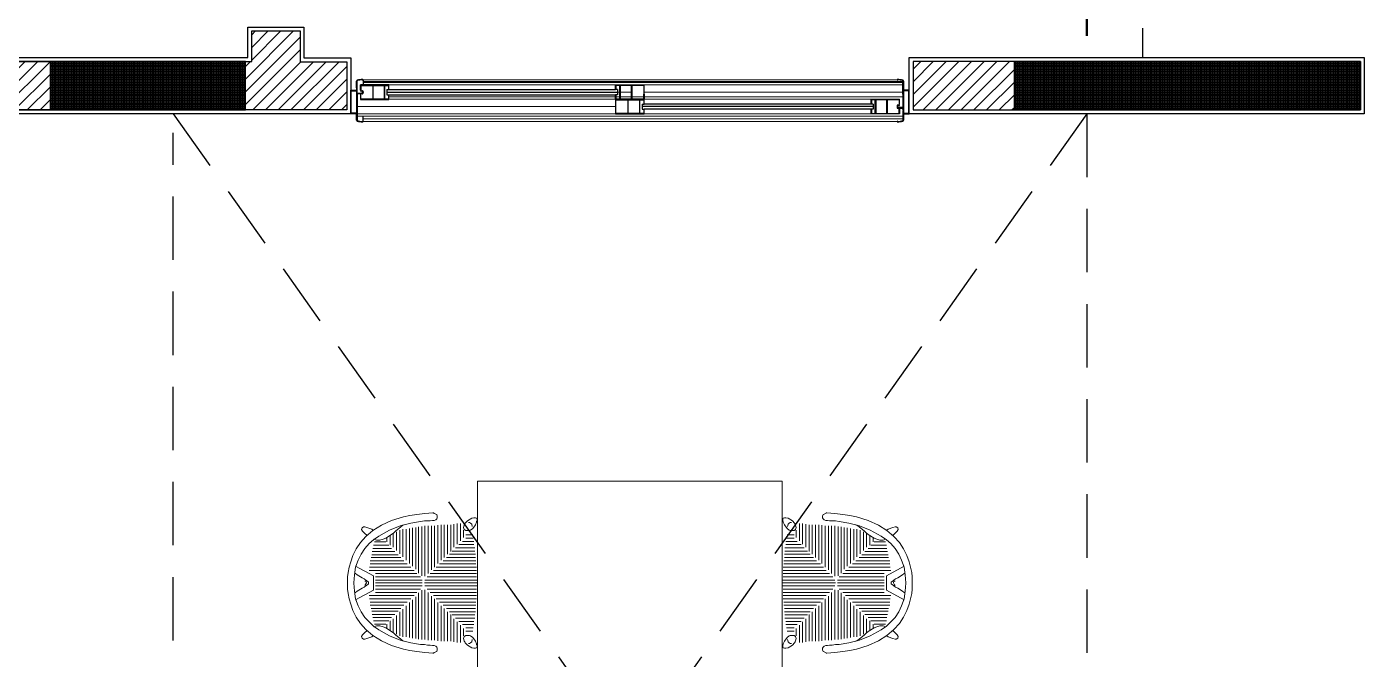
# Model space of a CAD drawing. Extents: x 233 to 569, y -241 to -74.
# Drawn here: x 291.81 to 297.08, y -173.81 to -171.32 of the extents above; entities that cross this region are included whole.
import ezdxf

# ---------------------------------------------------------------- set-up
doc = ezdxf.new("R2010")
doc.units = 0
doc.header["$MEASUREMENT"] = 0
doc.linetypes.add('TRAZOS', pattern=[0.75, 0.5, -0.25])
doc.layers.get('0').update_dxf_attribs({"linetype": 'CONTINUOUS', "lineweight": 50})
for name, color, linetype in [('2D N 0 PB ABER CORTE', 1, 'CONTINUOUS'), ('2D N 0 PB DECO MUEBLES', 251, 'CONTINUOUS'), ('2D N 0 PB MUROS MAMP', 1, 'CONTINUOUS'), ('2D N 0 PB MUROS MAMP HATCH', 10, 'CONTINUOUS'), ('2D N 0 PB MUROS REVOQUES', 7, 'CONTINUOUS'), ('2D N 0 PB PROYECCIONES', 7, 'CONTINUOUS'), ('2D N 00 EST PL COL BORDES', 7, 'CONTINUOUS'), ('2D N 00 EST PL COL HATCH', 92, 'CONTINUOUS')]:
    doc.layers.add(name, color=color, linetype=linetype)
doc.layers.add('2D N 0 PB ABER VISTA', color=1, linetype='CONTINUOUS', lineweight=9)
pattern_1 = [(90, (280.6113246, -54.4840044), (-0.00635, 2e-18), []), (180, (280.6113246, -54.4840044), (-2e-18, -0.00635), [])]

msp = doc.modelspace()

# ---------------------------------------------------------------- hatches: boundary and pattern name
at = {"layer": '2D N 0 PB MUROS MAMP HATCH'}
h = msp.add_hatch(dxfattribs=at)
h.set_pattern_fill('JIS_WOOD', color=256, scale=0.05)
h.set_pattern_definition([(45, (280.611325, -54.484004), (-0.025, 0.025), [])])
h.paths.add_polyline_path([(292.8835, -171.337), (292.6935, -171.337), (292.6935, -171.457), (292.6681, -171.457), (292.6681, -171.4583), (292.6681, -171.4583), (292.6681, -171.6483), (293.0685, -171.6483), (293.0685, -171.4583), (292.8835, -171.4583)])
h = msp.add_hatch(dxfattribs=at)
h.set_pattern_fill('JIS_WOOD', color=256, scale=0.05)
h.set_pattern_definition([(45, (302.563596, -186.29379), (-0.025, 0.025), [])])
h.paths.add_polyline_path([(291.6369, -171.457), (291.6369, -171.6483), (291.899, -171.6483), (291.899, -171.457)])
h = msp.add_hatch(dxfattribs=at)
h.set_pattern_fill('JIS_WOOD', color=256, scale=0.05)
h.set_pattern_definition([(45, (287.702473, -54.484026), (-0.025, 0.025), [])])
h.paths.add_polyline_path([(295.2985, -171.4578), (295.2985, -171.6475), (295.6981, -171.6483), (295.6981, -171.4587)])
at = {"layer": '2D N 00 EST PL COL HATCH'}
h = msp.add_hatch(dxfattribs=at)
h.set_pattern_fill('NET', color=256, scale=0.002, angle=90)
h.set_pattern_definition(pattern_1)
h.paths.add_polyline_path([(292.668, -171.4584), (291.899, -171.4583), (291.8991, -171.6483), (292.6681, -171.6484)])
h = msp.add_hatch(dxfattribs=at)
h.set_pattern_fill('NET', color=256, scale=0.002, angle=90)
h.set_pattern_definition(pattern_1)
h.paths.add_polyline_path([(297.0612, -171.4575), (295.6981, -171.4579), (295.6981, -171.6483), (297.0612, -171.6479)])

# ---------------------------------------------------------------- linework, layer by layer
at = {"linetype": 'TRAZOS', "ltscale": 0.5}
msp.add_line((295.9831, -168.8565), (295.9831, -171.4421), dxfattribs=at)
at = {"layer": '2D N 0 PB ABER CORTE', "color": 1}
for p, q in [((293.0835, -171.5709), (293.105, -171.5709)), ((293.0835, -171.6633), (293.0835, -171.5709)), ((293.1045, -171.5709), (293.105, -171.5709)), ((293.106, -171.5343), (293.106, -171.5698)), ((293.106, -171.5591), (293.106, -171.5343)), ((293.106, -171.5368), (293.106, -171.5615)), ((293.106, -171.5368), (293.106, -171.554)), ((293.106, -171.5615), (293.106, -171.5368)), ((293.1081, -171.5816), (293.1081, -171.5338)), ((295.2589, -171.5855), (295.2589, -171.5338)), ((295.261, -171.5591), (295.261, -171.5343)), ((295.261, -171.5343), (295.261, -171.5698)), ((295.261, -171.5368), (295.261, -171.5615)), ((295.261, -171.5368), (295.261, -171.554)), ((295.261, -171.5615), (295.261, -171.5368)), ((295.2625, -171.5709), (295.262, -171.5709)), ((295.2835, -171.5709), (295.262, -171.5709)), ((295.2835, -171.6633), (295.2835, -171.5709)), ((293.0855, -171.5729), (293.1055, -171.5729)), ((293.0855, -171.6612), (293.0855, -171.5729)), ((293.106, -171.5734), (293.106, -171.6607)), ((293.1081, -171.5855), (293.1081, -171.6484)), ((293.1081, -171.5855), (293.1081, -171.6896)), ((293.1091, -171.5826), (293.1294, -171.5826)), ((293.1297, -171.5845), (293.1091, -171.5845)), ((293.1214, -171.5736), (293.1214, -171.5731)), ((293.1219, -171.5726), (293.1297, -171.5726)), ((293.1293, -171.5741), (293.1219, -171.5741)), ((293.1301, -171.5785), (293.1293, -171.5741)), ((293.1294, -171.5826), (293.1301, -171.5785)), ((293.1307, -171.5734), (293.1316, -171.5785)), ((293.1316, -171.5785), (293.1307, -171.5836)), ((295.2589, -171.5855), (295.2589, -171.6484)), ((295.2589, -171.5855), (295.2589, -171.6484)), ((295.261, -171.5734), (295.261, -171.6607)), ((295.2815, -171.5729), (295.2615, -171.5729)), ((295.2815, -171.6612), (295.2815, -171.5729)), ((293.105, -171.6633), (293.0835, -171.6633)), ((293.1055, -171.6612), (293.0855, -171.6612)), ((293.1045, -171.6633), (293.105, -171.6633)), ((293.106, -171.6553), (293.106, -171.6607)), ((293.106, -171.6891), (293.106, -171.6643)), ((293.106, -171.6643), (293.106, -171.6891)), ((293.106, -171.6643), (293.106, -171.6815)), ((293.1081, -171.6513), (293.1081, -171.6896)), ((295.2363, -171.63), (295.2354, -171.6351)), ((295.2354, -171.6351), (295.2363, -171.6402)), ((295.2369, -171.6351), (295.2377, -171.6307)), ((295.2376, -171.6392), (295.2369, -171.6351)), ((295.2451, -171.6292), (295.2373, -171.6292)), ((295.2373, -171.6411), (295.2589, -171.6411)), ((295.2579, -171.6392), (295.2376, -171.6392)), ((295.2377, -171.6307), (295.2451, -171.6307)), ((295.2456, -171.6302), (295.2456, -171.6297)), ((295.2589, -171.6513), (295.2589, -171.6896)), ((295.261, -171.6553), (295.261, -171.6607)), ((295.261, -171.6891), (295.261, -171.6643)), ((295.261, -171.6643), (295.261, -171.6891)), ((295.261, -171.6643), (295.261, -171.6815)), ((295.2615, -171.6612), (295.2815, -171.6612)), ((295.2625, -171.6633), (295.262, -171.6633)), ((295.262, -171.6633), (295.2835, -171.6633))]:
    msp.add_line(p, q, dxfattribs=at)
at = {"layer": '2D N 0 PB ABER CORTE'}
for p, q in [((293.234, -171.5499), (293.1214, -171.5499)), ((293.1214, -171.5702), (293.1214, -171.5499)), ((293.1214, -171.5702), (293.1229, -171.5702)), ((293.1229, -171.5514), (293.1229, -171.5702)), ((293.1229, -171.5514), (293.1688, -171.5514)), ((293.1698, -171.5524), (293.1698, -171.6041)), ((293.1714, -171.6041), (293.1714, -171.5524)), ((293.1724, -171.5514), (293.2146, -171.5514)), ((293.2156, -171.5524), (293.2156, -171.6041)), ((293.2171, -171.6041), (293.2171, -171.5524)), ((293.2182, -171.5514), (293.2315, -171.5514)), ((293.2261, -171.5684), (293.234, -171.5684)), ((293.2261, -171.5684), (293.2261, -171.5887)), ((293.2325, -171.5524), (293.2325, -171.5684)), ((293.234, -171.5684), (293.234, -171.5499)), ((293.234, -171.5684), (294.1267, -171.5684)), ((294.1267, -171.5684), (294.1267, -171.5499)), ((294.1267, -171.5499), (294.2394, -171.5499)), ((294.1346, -171.5684), (294.1267, -171.5684)), ((294.1283, -171.5524), (294.1283, -171.5684)), ((294.1426, -171.5514), (294.1293, -171.5514)), ((294.1346, -171.5684), (294.1346, -171.5887)), ((294.1436, -171.6041), (294.1436, -171.5524)), ((294.1452, -171.5524), (294.1452, -171.6041)), ((294.1884, -171.5514), (294.1462, -171.5514)), ((294.1894, -171.6041), (294.1894, -171.5524)), ((294.1909, -171.5524), (294.1909, -171.6041)), ((294.2379, -171.5514), (294.192, -171.5514)), ((294.2379, -171.5514), (294.2379, -171.5863)), ((294.2394, -171.5863), (294.2394, -171.5499)), ((293.1214, -171.5863), (293.1229, -171.5863)), ((293.1214, -171.5863), (293.1214, -171.6067)), ((293.1214, -171.6067), (293.234, -171.6067)), ((293.1229, -171.6052), (293.1229, -171.5863)), ((293.1688, -171.6052), (293.1229, -171.6052)), ((293.2146, -171.6052), (293.1724, -171.6052)), ((293.2315, -171.6052), (293.2182, -171.6052)), ((293.2261, -171.5786), (294.1346, -171.5786)), ((293.2261, -171.5887), (293.234, -171.5887)), ((293.2325, -171.5887), (293.2325, -171.6041)), ((293.234, -171.6067), (293.234, -171.5887)), ((293.234, -171.5887), (294.1267, -171.5887)), ((294.1267, -171.6067), (294.1267, -171.5887)), ((294.1346, -171.5887), (294.1267, -171.5887)), ((294.1267, -171.6065), (294.1267, -171.6633)), ((294.2394, -171.6065), (294.1267, -171.6065)), ((294.2394, -171.6067), (294.1267, -171.6067)), ((294.1283, -171.5887), (294.1283, -171.6041)), ((294.1283, -171.608), (294.1742, -171.608)), ((294.1283, -171.6618), (294.1283, -171.608)), ((294.1293, -171.6052), (294.1426, -171.6052)), ((294.1462, -171.6052), (294.1884, -171.6052)), ((294.1752, -171.609), (294.1752, -171.6607)), ((294.1767, -171.6607), (294.1767, -171.609)), ((294.1777, -171.608), (294.2199, -171.608)), ((294.192, -171.6052), (294.2379, -171.6052)), ((294.221, -171.609), (294.221, -171.6607)), ((294.2225, -171.6607), (294.2225, -171.609)), ((294.2235, -171.608), (294.2368, -171.608)), ((294.2379, -171.6052), (294.2379, -171.5863)), ((294.2379, -171.609), (294.2379, -171.625)), ((294.2394, -171.5863), (294.2394, -171.6067)), ((294.2394, -171.625), (294.2394, -171.6065)), ((295.133, -171.6065), (295.2456, -171.6065)), ((295.133, -171.625), (295.133, -171.6065)), ((295.1345, -171.609), (295.1345, -171.625)), ((295.1488, -171.608), (295.1355, -171.608)), ((295.1499, -171.6607), (295.1499, -171.609)), ((295.1514, -171.609), (295.1514, -171.6607)), ((295.1946, -171.608), (295.1524, -171.608)), ((295.1956, -171.6607), (295.1956, -171.609)), ((295.1972, -171.609), (295.1972, -171.6607)), ((295.2441, -171.608), (295.1982, -171.608)), ((295.2441, -171.608), (295.2441, -171.6268)), ((295.2456, -171.6268), (295.2456, -171.6065)), ((294.1283, -171.625), (294.1267, -171.625)), ((294.1283, -171.6352), (294.1267, -171.6352)), ((294.1283, -171.6453), (294.1267, -171.6453)), ((294.1267, -171.6633), (294.2394, -171.6633)), ((294.1742, -171.6618), (294.1283, -171.6618)), ((294.2199, -171.6618), (294.1777, -171.6618)), ((294.2368, -171.6618), (294.2235, -171.6618)), ((294.2315, -171.625), (294.2315, -171.6453)), ((294.2315, -171.625), (294.2394, -171.625)), ((295.1409, -171.6352), (294.2315, -171.6352)), ((294.2315, -171.6453), (294.2394, -171.6453)), ((294.2379, -171.6453), (294.2379, -171.6607)), ((295.133, -171.625), (294.2394, -171.625)), ((294.2394, -171.6633), (294.2394, -171.6453)), ((295.133, -171.6453), (294.2394, -171.6453)), ((295.1409, -171.625), (295.133, -171.625)), ((295.1409, -171.6453), (295.133, -171.6453)), ((295.133, -171.6633), (295.133, -171.6453)), ((295.2456, -171.6633), (295.133, -171.6633)), ((295.1345, -171.6453), (295.1345, -171.6607)), ((295.1355, -171.6618), (295.1488, -171.6618)), ((295.1409, -171.625), (295.1409, -171.6453)), ((295.1524, -171.6618), (295.1946, -171.6618)), ((295.1982, -171.6618), (295.2441, -171.6618)), ((295.2456, -171.6268), (295.2441, -171.6268)), ((295.2456, -171.6429), (295.2441, -171.6429)), ((295.2441, -171.6618), (295.2441, -171.6429)), ((295.2456, -171.6429), (295.2456, -171.6633))]:
    msp.add_line(p, q, dxfattribs=at)
at = {"layer": '2D N 0 PB ABER CORTE', "color": 251}
for p, q in [((293.1316, -171.5294), (293.1316, -171.5499)), ((293.1316, -171.694), (293.1316, -171.6735))]:
    msp.add_line(p, q, dxfattribs=at)
at = {"layer": '2D N 0 PB ABER CORTE', "color": 1}
for centre, radius, start, end in [((293.105, -171.5698), 0.00102, 270, 0), ((293.1091, -171.5343), 0.00307, 106.1276, 180), ((293.1091, -171.5338), 0.00102, 106.0134, 180), ((293.1296, -171.6052), 0.0768, 89.2257, 106.1276), ((293.1296, -171.6052), 0.0753, 89.8985, 106.0134), ((293.1306, -171.5294), 0.00102, 209.5615, 89.2257), ((295.2364, -171.5294), 0.00102, 90.7743, 330.4385), ((295.2374, -171.6052), 0.0768, 73.8724, 90.7743), ((295.2374, -171.6052), 0.0753, 73.9866, 90.1015), ((295.2579, -171.5338), 0.00102, 0, 73.9866), ((295.2579, -171.5343), 0.00307, 0, 73.8724), ((295.262, -171.5698), 0.00102, 180, 270), ((293.1055, -171.5734), 0.000512, 0, 90), ((293.1091, -171.5816), 0.00102, 180, 270), ((293.1091, -171.5855), 0.00102, 90, 180), ((293.1219, -171.5731), 0.000512, 90, 180), ((293.1219, -171.5736), 0.000512, 180, 270), ((293.1297, -171.5736), 0.00102, 10, 90), ((293.1297, -171.5835), 0.00102, 270, 350), ((295.2615, -171.5734), 0.000512, 90, 180), ((293.105, -171.6643), 0.00102, 360, 90), ((293.1055, -171.6607), 0.000512, 270, 0), ((295.2373, -171.6302), 0.00102, 90, 170), ((295.2373, -171.64), 0.00102, 190, 270), ((295.2451, -171.6297), 0.000512, 0, 90), ((295.2451, -171.6302), 0.000512, 270, 0), ((295.2579, -171.6484), 0.00102, 270, 0), ((295.2615, -171.6607), 0.000512, 180, 270), ((295.262, -171.6643), 0.00102, 90, 180), ((293.1091, -171.6891), 0.00307, 180, 253.8724), ((293.1091, -171.6896), 0.00102, 180, 253.9866), ((293.1296, -171.6182), 0.0768, 253.8724, 270.7743), ((293.1296, -171.6182), 0.0753, 253.9866, 270.1015), ((293.1306, -171.694), 0.00102, 270.7743, 150.4385), ((295.2364, -171.694), 0.00102, 29.5615, 269.2257), ((295.2374, -171.6182), 0.0768, 269.2257, 286.1276), ((295.2374, -171.6182), 0.0753, 269.8985, 286.0134), ((295.2579, -171.6896), 0.00102, 286.0134, 0), ((295.2579, -171.6891), 0.00307, 286.1276, 0)]:
    msp.add_arc(centre, radius, start, end, dxfattribs=at)
at = {"layer": '2D N 0 PB ABER CORTE'}
for centre, start, end in [((293.1688, -171.5524), 0, 90), ((293.1724, -171.5524), 90, 180), ((293.2146, -171.5524), 0, 90), ((293.2182, -171.5524), 90, 180), ((293.2315, -171.5524), 0, 90), ((294.1293, -171.5524), 90, 180), ((294.1426, -171.5524), 0, 90), ((294.1462, -171.5524), 90, 180), ((294.1884, -171.5524), 0, 90), ((294.192, -171.5524), 90, 180), ((293.1688, -171.6041), 270, 0), ((293.1724, -171.6041), 180, 270), ((293.2146, -171.6041), 270, 0), ((293.2182, -171.6041), 180, 270), ((293.2315, -171.6041), 270, 0), ((294.1293, -171.6041), 180, 270), ((294.1426, -171.6041), 270, 0), ((294.1462, -171.6041), 180, 270), ((294.1742, -171.609), 0, 90), ((294.1777, -171.609), 90, 180), ((294.1884, -171.6041), 270, 0), ((294.192, -171.6041), 180, 270), ((294.2199, -171.609), 0, 90), ((294.2235, -171.609), 90, 180), ((294.2368, -171.609), 0, 90), ((295.1355, -171.609), 90, 180), ((295.1488, -171.609), 0, 90), ((295.1524, -171.609), 90, 180), ((295.1946, -171.609), 0, 90), ((295.1982, -171.609), 90, 180), ((294.1742, -171.6607), 270, 0), ((294.1777, -171.6607), 180, 270), ((294.2199, -171.6607), 270, 0), ((294.2235, -171.6607), 180, 270), ((294.2368, -171.6607), 270, 0), ((295.1355, -171.6607), 180, 270), ((295.1488, -171.6607), 270, 0), ((295.1524, -171.6607), 180, 270), ((295.1946, -171.6607), 270, 0), ((295.1982, -171.6607), 180, 270)]:
    msp.add_arc(centre, 0.00102, start, end, dxfattribs=at)
at = {"layer": '2D N 0 PB ABER VISTA', "color": 1}
msp.add_line((295.2835, -171.5358), (295.2835, -171.4433), dxfattribs=at)
at = {"layer": '2D N 0 PB ABER VISTA', "color": 251}
for p, q in [((293.1315, -171.529), (295.2355, -171.529)), ((295.2589, -171.5358), (293.1316, -171.5358)), ((293.1316, -171.5396), (295.2589, -171.5396)), ((293.1316, -171.5496), (294.1831, -171.5496)), ((294.1831, -171.5496), (295.2589, -171.5496)), ((293.234, -171.5965), (294.2379, -171.5965)), ((293.234, -171.6065), (295.133, -171.6065)), ((294.0394, -171.5786), (294.1909, -171.5786)), ((294.2394, -171.5786), (295.2589, -171.5786)), ((294.2394, -171.5965), (295.2589, -171.5965)), ((293.1081, -171.6352), (294.1267, -171.6352)), ((293.1081, -171.6633), (295.133, -171.6633)), ((293.1081, -171.6731), (295.2589, -171.6731)), ((293.1315, -171.6945), (295.2355, -171.6945)), ((293.1316, -171.6833), (295.2589, -171.6833))]:
    msp.add_line(p, q, dxfattribs=at)
at = {"layer": '2D N 0 PB DECO MUEBLES', "lineweight": 9}
for points in [[(293.583, -173.1117), (293.583, -176.3122), (294.7832, -176.3122), (294.7832, -173.1117)], [(293.0707, -173.5117), (293.0707, -173.5096), (293.0707, -173.5012), (293.0707, -173.4885), (293.0729, -173.4715), (293.0771, -173.4504), (293.0834, -173.4292), (293.0919, -173.4038), (293.1046, -173.3784), (293.1215, -173.353), (293.1427, -173.3297), (293.1702, -173.3064), (293.2041, -173.2853), (293.2443, -173.2662), (293.2909, -173.2514), (293.3163, -173.2472), (293.3438, -173.2429), (293.3755, -173.2387), (293.4073, -173.2366), (293.4094, -173.2366), (293.4115, -173.2387), (293.4221, -173.2429), (293.4242, -173.2493), (293.4242, -173.2556), (293.4221, -173.2599), (293.4179, -173.2641), (293.4115, -173.2662), (293.4094, -173.2662), (293.4052, -173.2662), (293.3967, -173.2683), (293.3861, -173.2683), (293.3734, -173.2683), (293.3586, -173.2704), (293.3205, -173.2768), (293.2782, -173.2874), (293.2358, -173.3043), (293.1935, -173.3276), (293.1723, -173.3424), (293.1554, -173.3572), (293.1385, -173.3763), (293.1237, -173.3996), (293.1131, -173.4228), (293.1025, -173.4504), (293.0983, -173.48), (293.0961, -173.5117), (293.0961, -173.5139), (293.0983, -173.5456), (293.1025, -173.5752), (293.1131, -173.6028), (293.1237, -173.626), (293.1385, -173.6493), (293.1554, -173.6663), (293.1723, -173.6832), (293.1935, -173.698), (293.2358, -173.7213), (293.2782, -173.7382), (293.3205, -173.7488), (293.3586, -173.7552), (293.3734, -173.7552), (293.3861, -173.7573), (293.3967, -173.7573), (293.4052, -173.7594), (293.4094, -173.7594), (293.4115, -173.7594), (293.4179, -173.7615), (293.4221, -173.7657), (293.4242, -173.77), (293.4242, -173.7763), (293.4221, -173.7827), (293.4115, -173.7869), (293.4094, -173.789), (293.4073, -173.789), (293.3755, -173.7869), (293.3438, -173.7827), (293.3163, -173.7784), (293.2909, -173.7742), (293.2443, -173.7594), (293.2041, -173.7403), (293.1702, -173.7192), (293.1427, -173.6959), (293.1215, -173.6726), (293.1046, -173.6472), (293.0919, -173.6218), (293.0834, -173.5964), (293.0771, -173.5752), (293.0729, -173.5541), (293.0707, -173.5371), (293.0707, -173.5244), (293.0707, -173.516), (293.0707, -173.5139)], [(293.5301, -173.281), (293.5301, -173.2853), (293.5279, -173.2937), (293.5301, -173.3022), (293.5364, -173.3064), (293.5512, -173.3064), (293.5555, -173.3043), (293.5639, -173.298), (293.5745, -173.2831), (293.5787, -173.2726), (293.5787, -173.2704), (293.5809, -173.2683), (293.5809, -173.262), (293.5787, -173.2577), (293.5745, -173.2556), (293.5682, -173.2556), (293.5597, -173.2577), (293.5428, -173.2683), (293.5343, -173.2768), (293.5322, -173.281)], [(294.8361, -173.281), (294.8361, -173.2853), (294.8382, -173.2937), (294.8361, -173.3022), (294.8297, -173.3064), (294.8149, -173.3064), (294.8107, -173.3043), (294.8022, -173.298), (294.7916, -173.2831), (294.7874, -173.2726), (294.7874, -173.2704), (294.7853, -173.2683), (294.7853, -173.262), (294.7874, -173.2577), (294.7916, -173.2556), (294.798, -173.2556), (294.8064, -173.2577), (294.8234, -173.2683), (294.8318, -173.2768), (294.834, -173.281)], [(295.2954, -173.5117), (295.2954, -173.5096), (295.2954, -173.5012), (295.2954, -173.4885), (295.2933, -173.4715), (295.2891, -173.4504), (295.2827, -173.4292), (295.2742, -173.4038), (295.2615, -173.3784), (295.2446, -173.353), (295.2234, -173.3297), (295.1959, -173.3064), (295.162, -173.2853), (295.1218, -173.2662), (295.0753, -173.2514), (295.0499, -173.2472), (295.0223, -173.2429), (294.9906, -173.2387), (294.9588, -173.2366), (294.9567, -173.2366), (294.9546, -173.2387), (294.944, -173.2429), (294.9419, -173.2493), (294.9419, -173.2556), (294.944, -173.2599), (294.9483, -173.2641), (294.9546, -173.2662), (294.9567, -173.2662), (294.961, -173.2662), (294.9694, -173.2683), (294.98, -173.2683), (294.9927, -173.2683), (295.0075, -173.2704), (295.0456, -173.2768), (295.088, -173.2874), (295.1303, -173.3043), (295.1726, -173.3276), (295.1938, -173.3424), (295.2107, -173.3572), (295.2277, -173.3763), (295.2425, -173.3996), (295.2531, -173.4228), (295.2637, -173.4504), (295.2679, -173.48), (295.27, -173.5117), (295.27, -173.5139), (295.2679, -173.5456), (295.2637, -173.5752), (295.2531, -173.6028), (295.2425, -173.626), (295.2277, -173.6493), (295.2107, -173.6663), (295.1938, -173.6832), (295.1726, -173.698), (295.1303, -173.7213), (295.088, -173.7382), (295.0456, -173.7488), (295.0075, -173.7552), (294.9927, -173.7552), (294.98, -173.7573), (294.9694, -173.7573), (294.961, -173.7594), (294.9567, -173.7594), (294.9546, -173.7594), (294.9483, -173.7615), (294.944, -173.7657), (294.9419, -173.77), (294.9419, -173.7763), (294.944, -173.7827), (294.9546, -173.7869), (294.9567, -173.789), (294.9588, -173.789), (294.9906, -173.7869), (295.0223, -173.7827), (295.0499, -173.7784), (295.0753, -173.7742), (295.1218, -173.7594), (295.162, -173.7403), (295.1959, -173.7192), (295.2234, -173.6959), (295.2446, -173.6726), (295.2615, -173.6472), (295.2742, -173.6218), (295.2827, -173.5964), (295.2891, -173.5752), (295.2933, -173.5541), (295.2954, -173.5371), (295.2954, -173.5244), (295.2954, -173.516), (295.2954, -173.5139)], [(293.5301, -173.7425), (293.5301, -173.7403), (293.5279, -173.7319), (293.5301, -173.7234), (293.5364, -173.7192), (293.5512, -173.7192), (293.5555, -173.7213), (293.5639, -173.7276), (293.5745, -173.7425), (293.5787, -173.753), (293.5787, -173.7552), (293.5809, -173.7573), (293.5809, -173.7636), (293.5787, -173.7679), (293.5745, -173.77), (293.5682, -173.77), (293.5597, -173.7679), (293.5428, -173.7573), (293.5343, -173.7488), (293.5322, -173.7446)], [(294.8361, -173.7425), (294.8361, -173.7403), (294.8382, -173.7319), (294.8361, -173.7234), (294.8297, -173.7192), (294.8149, -173.7192), (294.8107, -173.7213), (294.8022, -173.7276), (294.7916, -173.7425), (294.7874, -173.753), (294.7874, -173.7552), (294.7853, -173.7573), (294.7853, -173.7636), (294.7874, -173.7679), (294.7916, -173.77), (294.798, -173.77), (294.8064, -173.7679), (294.8234, -173.7573), (294.8318, -173.7488), (294.834, -173.7446)]]:
    msp.add_lwpolyline(points, close=True, dxfattribs=at)
for points in [[(293.1723, -173.3043), (293.1702, -173.3043), (293.166, -173.3001), (293.1469, -173.2937), (293.1385, -173.2916), (293.1342, -173.2916), (293.1279, -173.2958), (293.1258, -173.3022), (293.13, -173.3085), (293.1406, -173.3191), (293.1448, -173.3234), (293.1469, -173.3234)], [(293.293, -173.2831), (293.2888, -173.2853), (293.2803, -173.2916), (293.2591, -173.3085), (293.2528, -173.3149), (293.2443, -173.3212), (293.221, -173.3361), (293.2104, -173.3403), (293.1977, -173.3445), (293.185, -173.3445), (293.1745, -173.3403)], [(293.2761, -173.3043), (293.2761, -173.3974)], [(293.2888, -173.3001), (293.2888, -173.4101)], [(293.3015, -173.3001), (293.3015, -173.4228)], [(293.3142, -173.298), (293.3142, -173.4355)], [(293.3269, -173.2958), (293.3269, -173.4461)], [(293.3396, -173.2937), (293.3396, -173.4588)], [(293.3501, -173.2916), (293.3501, -173.4736)], [(293.3628, -173.2895), (293.3628, -173.4842)], [(293.3755, -173.2874), (293.3755, -173.4863)], [(293.3882, -173.2874), (293.3882, -173.4758)], [(293.4009, -173.2874), (293.4009, -173.4609)], [(293.4136, -173.2874), (293.4136, -173.4504)], [(293.4263, -173.2853), (293.4263, -173.4355)], [(293.439, -173.2831), (293.439, -173.4228)], [(293.4517, -173.2831), (293.4517, -173.4123)], [(293.4644, -173.2831), (293.4644, -173.3996)], [(293.4771, -173.2831), (293.4771, -173.389)], [(293.4898, -173.281), (293.4898, -173.372)], [(293.5025, -173.2789), (293.5025, -173.3593)], [(293.5152, -173.2789), (293.5152, -173.3466)], [(293.5279, -173.3043), (293.5279, -173.3339)], [(293.547, -173.2747), (293.5512, -173.2747), (293.5555, -173.2768), (293.5597, -173.281), (293.5618, -173.2895)], [(294.8191, -173.2747), (294.8149, -173.2747), (294.8107, -173.2768), (294.8064, -173.281), (294.8043, -173.2895)], [(294.8382, -173.3043), (294.8382, -173.3339)], [(294.8509, -173.2789), (294.8509, -173.3466)], [(294.8636, -173.2789), (294.8636, -173.3593)], [(294.8763, -173.281), (294.8763, -173.372)], [(294.889, -173.2831), (294.889, -173.389)], [(294.9017, -173.2831), (294.9017, -173.3996)], [(294.9144, -173.2831), (294.9144, -173.4123)], [(294.9271, -173.2831), (294.9271, -173.4228)], [(294.9398, -173.2853), (294.9398, -173.4355)], [(294.9525, -173.2874), (294.9525, -173.4504)], [(294.9652, -173.2874), (294.9652, -173.4609)], [(294.9779, -173.2874), (294.9779, -173.4758)], [(294.9906, -173.2874), (294.9906, -173.4863)], [(295.0033, -173.2895), (295.0033, -173.4842)], [(295.016, -173.2916), (295.016, -173.4736)], [(295.0266, -173.2937), (295.0266, -173.4588)], [(295.0393, -173.2958), (295.0393, -173.4461)], [(295.052, -173.298), (295.052, -173.4355)], [(295.0647, -173.3001), (295.0647, -173.4228)], [(295.0731, -173.2831), (295.0774, -173.2853), (295.0858, -173.2916), (295.107, -173.3085), (295.1134, -173.3149), (295.1218, -173.3212), (295.1451, -173.3361), (295.1557, -173.3403), (295.1684, -173.3445), (295.1811, -173.3445), (295.1917, -173.3403)], [(295.0774, -173.3001), (295.0774, -173.4101)], [(295.0901, -173.3043), (295.0901, -173.3974)], [(295.1938, -173.3043), (295.1959, -173.3043), (295.2002, -173.3001), (295.2192, -173.2937), (295.2277, -173.2916), (295.2319, -173.2916), (295.2383, -173.2958), (295.2404, -173.3022), (295.2361, -173.3085), (295.2256, -173.3191), (295.2213, -173.3234), (295.2192, -173.3234)], [(293.221, -173.3509), (293.1766, -173.3509)], [(293.2253, -173.3339), (293.2253, -173.3509)], [(293.238, -173.3255), (293.238, -173.3636)], [(293.2507, -173.317), (293.2507, -173.372)], [(293.2634, -173.3107), (293.2634, -173.3847)], [(293.5089, -173.3615), (293.5682, -173.3615)], [(293.5237, -173.3488), (293.5682, -173.3488)], [(293.5364, -173.3234), (293.5639, -173.3234)], [(293.5364, -173.3361), (293.566, -173.3361)], [(294.8424, -173.3488), (294.798, -173.3488)], [(294.8572, -173.3615), (294.798, -173.3615)], [(294.8297, -173.3361), (294.8001, -173.3361)], [(294.8297, -173.3234), (294.8022, -173.3234)], [(295.1028, -173.3107), (295.1028, -173.3847)], [(295.1155, -173.317), (295.1155, -173.372)], [(295.1282, -173.3255), (295.1282, -173.3636)], [(295.1409, -173.3339), (295.1409, -173.3509)], [(295.1451, -173.3509), (295.1896, -173.3509)], [(293.2803, -173.4123), (293.1639, -173.4123)], [(293.2697, -173.4017), (293.166, -173.4017)], [(293.257, -173.389), (293.1681, -173.389)], [(293.2443, -173.3763), (293.1702, -173.3763)], [(293.2337, -173.3636), (293.1723, -173.3636)], [(293.4602, -173.4123), (293.5745, -173.4123)], [(293.4729, -173.3996), (293.5745, -173.3996)], [(293.4835, -173.3869), (293.5724, -173.3869)], [(293.4962, -173.3742), (293.5724, -173.3742)], [(294.8932, -173.3996), (294.7916, -173.3996)], [(294.9059, -173.4123), (294.7916, -173.4123)], [(294.8699, -173.3742), (294.7937, -173.3742)], [(294.8826, -173.3869), (294.7937, -173.3869)], [(295.0858, -173.4123), (295.2023, -173.4123)], [(295.0964, -173.4017), (295.2002, -173.4017)], [(295.1091, -173.389), (295.198, -173.389)], [(295.1218, -173.3763), (295.1959, -173.3763)], [(295.1324, -173.3636), (295.1938, -173.3636)], [(293.1025, -173.5795), (293.1723, -173.5414), (293.1723, -173.5139), (293.1723, -173.5117), (293.1723, -173.4842), (293.1025, -173.4461)], [(293.3332, -173.4631), (293.1554, -173.4631)], [(293.3205, -173.4504), (293.1575, -173.4504)], [(293.293, -173.425), (293.1596, -173.425)], [(293.3057, -173.4377), (293.1596, -173.4377)], [(293.4094, -173.4631), (293.5787, -173.4631)], [(293.42, -173.4504), (293.5787, -173.4504)], [(293.4327, -173.4377), (293.5766, -173.4377)], [(293.4475, -173.425), (293.5766, -173.425)], [(294.9461, -173.4504), (294.7874, -173.4504)], [(294.9567, -173.4631), (294.7874, -173.4631)], [(294.9186, -173.425), (294.7895, -173.425)], [(294.9334, -173.4377), (294.7895, -173.4377)], [(295.0329, -173.4631), (295.2107, -173.4631)], [(295.0456, -173.4504), (295.2086, -173.4504)], [(295.0604, -173.4377), (295.2065, -173.4377)], [(295.0731, -173.425), (295.2065, -173.425)], [(295.2637, -173.5795), (295.1938, -173.5414), (295.1938, -173.5139), (295.1938, -173.5117), (295.1938, -173.4842), (295.2637, -173.4461)], [(293.0983, -173.552), (293.1025, -173.5498), (293.1088, -173.5456), (293.1279, -173.5329), (293.1364, -173.5287), (293.1427, -173.5244), (293.1448, -173.5223), (293.1533, -173.516), (293.1533, -173.5139), (293.1533, -173.5117), (293.1533, -173.5096), (293.1448, -173.5033), (293.1427, -173.5012), (293.1364, -173.4969), (293.1279, -173.4927), (293.1088, -173.48), (293.1025, -173.4758), (293.0983, -173.4736)], [(293.1385, -173.5223), (293.1406, -173.5202), (293.1448, -173.5117), (293.1427, -173.5054), (293.1385, -173.5054)], [(293.3438, -173.4758), (293.1808, -173.4758)], [(293.3586, -173.4885), (293.1808, -173.4885)], [(293.365, -173.5012), (293.1808, -173.5012)], [(293.365, -173.5117), (293.1808, -173.5117)], [(293.583, -173.5117), (293.3734, -173.5117)], [(293.3755, -173.5012), (293.5809, -173.5012)], [(293.384, -173.4885), (293.5787, -173.4885)], [(293.3967, -173.4758), (293.5787, -173.4758)], [(294.7832, -173.5117), (294.9927, -173.5117)], [(294.9906, -173.5012), (294.7853, -173.5012)], [(294.9694, -173.4758), (294.7874, -173.4758)], [(294.9821, -173.4885), (294.7874, -173.4885)], [(295.0012, -173.5012), (295.1853, -173.5012)], [(295.0012, -173.5117), (295.1853, -173.5117)], [(295.0075, -173.4885), (295.1853, -173.4885)], [(295.0223, -173.4758), (295.1853, -173.4758)], [(295.2679, -173.552), (295.2637, -173.5498), (295.2573, -173.5456), (295.2383, -173.5329), (295.2298, -173.5287), (295.2234, -173.5244), (295.2213, -173.5223), (295.2129, -173.516), (295.2129, -173.5139), (295.2129, -173.5117), (295.2129, -173.5096), (295.2213, -173.5033), (295.2234, -173.5012), (295.2298, -173.4969), (295.2383, -173.4927), (295.2573, -173.48), (295.2637, -173.4758), (295.2679, -173.4736)], [(295.2277, -173.5223), (295.2256, -173.5202), (295.2213, -173.5117), (295.2234, -173.5054), (295.2277, -173.5054)], [(293.3332, -173.5625), (293.1554, -173.5625)], [(293.365, -173.5244), (293.1808, -173.5244)], [(293.3586, -173.5371), (293.1808, -173.5371)], [(293.3438, -173.5498), (293.1808, -173.5498)], [(293.3396, -173.7319), (293.3396, -173.5668)], [(293.3501, -173.734), (293.3501, -173.552)], [(293.3628, -173.7361), (293.3628, -173.5414)], [(293.3755, -173.5244), (293.5809, -173.5244)], [(293.3755, -173.7361), (293.3755, -173.5393)], [(293.384, -173.5371), (293.5787, -173.5371)], [(293.3882, -173.7382), (293.3882, -173.5498)], [(293.3967, -173.5498), (293.5787, -173.5498)], [(293.4009, -173.7382), (293.4009, -173.5647)], [(293.4094, -173.5625), (293.5787, -173.5625)], [(294.9906, -173.5244), (294.7853, -173.5244)], [(294.9821, -173.5371), (294.7874, -173.5371)], [(294.9694, -173.5498), (294.7874, -173.5498)], [(294.9567, -173.5625), (294.7874, -173.5625)], [(294.9652, -173.7382), (294.9652, -173.5647)], [(294.9779, -173.7382), (294.9779, -173.5498)], [(294.9906, -173.7361), (294.9906, -173.5393)], [(295.0012, -173.5244), (295.1853, -173.5244)], [(295.0033, -173.7361), (295.0033, -173.5414)], [(295.0075, -173.5371), (295.1853, -173.5371)], [(295.016, -173.734), (295.016, -173.552)], [(295.0223, -173.5498), (295.1853, -173.5498)], [(295.0266, -173.7319), (295.0266, -173.5668)], [(295.0329, -173.5625), (295.2107, -173.5625)], [(293.3205, -173.5752), (293.1575, -173.5752)], [(293.3057, -173.5879), (293.1596, -173.5879)], [(293.293, -173.6006), (293.1596, -173.6006)], [(293.2803, -173.6133), (293.1639, -173.6133)], [(293.2697, -173.6239), (293.166, -173.6239)], [(293.2761, -173.7213), (293.2761, -173.626)], [(293.2888, -173.7255), (293.2888, -173.6155)], [(293.3015, -173.7255), (293.3015, -173.6028)], [(293.3142, -173.7276), (293.3142, -173.5901)], [(293.3269, -173.7298), (293.3269, -173.5795)], [(293.4136, -173.7382), (293.4136, -173.5752)], [(293.42, -173.5752), (293.5787, -173.5752)], [(293.4263, -173.7403), (293.4263, -173.5901)], [(293.4327, -173.5879), (293.5766, -173.5879)], [(293.439, -173.7425), (293.439, -173.6028)], [(293.4475, -173.6006), (293.5766, -173.6006)], [(293.4517, -173.7425), (293.4517, -173.6133)], [(293.4602, -173.6133), (293.5745, -173.6133)], [(293.4644, -173.7425), (293.4644, -173.626)], [(293.4729, -173.626), (293.5745, -173.626)], [(294.9461, -173.5752), (294.7874, -173.5752)], [(294.9334, -173.5879), (294.7895, -173.5879)], [(294.9186, -173.6006), (294.7895, -173.6006)], [(294.9059, -173.6133), (294.7916, -173.6133)], [(294.8932, -173.626), (294.7916, -173.626)], [(294.9017, -173.7425), (294.9017, -173.626)], [(294.9144, -173.7425), (294.9144, -173.6133)], [(294.9271, -173.7425), (294.9271, -173.6028)], [(294.9398, -173.7403), (294.9398, -173.5901)], [(294.9525, -173.7382), (294.9525, -173.5752)], [(295.0393, -173.7298), (295.0393, -173.5795)], [(295.0456, -173.5752), (295.2086, -173.5752)], [(295.052, -173.7276), (295.052, -173.5901)], [(295.0604, -173.5879), (295.2065, -173.5879)], [(295.0647, -173.7255), (295.0647, -173.6028)], [(295.0731, -173.6006), (295.2065, -173.6006)], [(295.0774, -173.7255), (295.0774, -173.6155)], [(295.0858, -173.6133), (295.2023, -173.6133)], [(295.0901, -173.7213), (295.0901, -173.626)], [(295.0964, -173.6239), (295.2002, -173.6239)], [(293.257, -173.6366), (293.1681, -173.6366)], [(293.2443, -173.6493), (293.1702, -173.6493)], [(293.2337, -173.662), (293.1723, -173.662)], [(293.221, -173.6747), (293.1766, -173.6747)], [(293.2253, -173.6917), (293.2253, -173.6747)], [(293.238, -173.7001), (293.238, -173.662)], [(293.2507, -173.7086), (293.2507, -173.6536)], [(293.2634, -173.7149), (293.2634, -173.6409)], [(293.4771, -173.7425), (293.4771, -173.6366)], [(293.4835, -173.6387), (293.5724, -173.6387)], [(293.4898, -173.7446), (293.4898, -173.6536)], [(293.4962, -173.6514), (293.5724, -173.6514)], [(293.5025, -173.7467), (293.5025, -173.6663)], [(293.5089, -173.6641), (293.5682, -173.6641)], [(293.5237, -173.6768), (293.5682, -173.6768)], [(294.8826, -173.6387), (294.7937, -173.6387)], [(294.8699, -173.6514), (294.7937, -173.6514)], [(294.8572, -173.6641), (294.798, -173.6641)], [(294.8424, -173.6768), (294.798, -173.6768)], [(294.8636, -173.7467), (294.8636, -173.6663)], [(294.8763, -173.7446), (294.8763, -173.6536)], [(294.889, -173.7425), (294.889, -173.6366)], [(295.1028, -173.7149), (295.1028, -173.6409)], [(295.1091, -173.6366), (295.198, -173.6366)], [(295.1155, -173.7086), (295.1155, -173.6536)], [(295.1218, -173.6493), (295.1959, -173.6493)], [(295.1282, -173.7001), (295.1282, -173.662)], [(295.1324, -173.662), (295.1938, -173.662)], [(295.1409, -173.6917), (295.1409, -173.6747)], [(295.1451, -173.6747), (295.1896, -173.6747)], [(293.1723, -173.7213), (293.1702, -173.7213), (293.166, -173.7255), (293.1469, -173.7319), (293.1385, -173.734), (293.1342, -173.734), (293.1279, -173.7298), (293.1258, -173.7234), (293.13, -173.7171), (293.1406, -173.7065), (293.1448, -173.7022), (293.1469, -173.7022)], [(293.293, -173.7425), (293.2888, -173.7403), (293.2803, -173.734), (293.2591, -173.7171), (293.2528, -173.7107), (293.2443, -173.7044), (293.221, -173.6895), (293.2104, -173.6853), (293.1977, -173.6811), (293.185, -173.6811), (293.1745, -173.6853)], [(293.5152, -173.7467), (293.5152, -173.679)], [(293.5279, -173.7213), (293.5279, -173.6917)], [(293.5364, -173.6895), (293.566, -173.6895)], [(293.5364, -173.7022), (293.5639, -173.7022)], [(294.8297, -173.6895), (294.8001, -173.6895)], [(294.8297, -173.7022), (294.8022, -173.7022)], [(294.8382, -173.7213), (294.8382, -173.6917)], [(294.8509, -173.7467), (294.8509, -173.679)], [(295.0731, -173.7425), (295.0774, -173.7403), (295.0858, -173.734), (295.107, -173.7171), (295.1134, -173.7107), (295.1218, -173.7044), (295.1451, -173.6895), (295.1557, -173.6853), (295.1684, -173.6811), (295.1811, -173.6811), (295.1917, -173.6853)], [(295.1938, -173.7213), (295.1959, -173.7213), (295.2002, -173.7255), (295.2192, -173.7319), (295.2277, -173.734), (295.2319, -173.734), (295.2383, -173.7298), (295.2404, -173.7234), (295.2361, -173.7171), (295.2256, -173.7065), (295.2213, -173.7022), (295.2192, -173.7022)], [(293.547, -173.7509), (293.5512, -173.7509), (293.5555, -173.7488), (293.5597, -173.7446), (293.5618, -173.7361)], [(294.8191, -173.7509), (294.8149, -173.7509), (294.8107, -173.7488), (294.8064, -173.7446), (294.8043, -173.7361)]]:
    msp.add_lwpolyline(points, dxfattribs=at)
at = {"layer": '2D N 0 PB MUROS MAMP'}
for points in [[(291.6369, -171.6483), (291.899, -171.6483), (291.899, -171.6483), (292.6681, -171.6483), (292.6681, -171.457), (291.6369, -171.457)], [(297.0612, -171.6483), (295.6981, -171.6483), (295.6981, -171.4571), (297.0612, -171.4571)], [(297.0612, -171.6477), (295.6981, -171.6477), (295.6981, -171.4577), (297.0612, -171.4577)]]:
    msp.add_lwpolyline(points, close=True, dxfattribs=at)
at = {"layer": '2D N 0 PB MUROS REVOQUES'}
for points in [[(291.6219, -171.442), (292.6785, -171.442), (292.6785, -171.322), (292.8985, -171.322), (292.8985, -171.4433), (293.0835, -171.4433), (293.0835, -171.6633), (291.884, -171.6633), (291.884, -171.6633), (291.6219, -171.6633)], [(291.6369, -171.457), (292.6935, -171.457), (292.6935, -171.337), (292.8835, -171.337), (292.8835, -171.4583), (293.0685, -171.4583), (293.0685, -171.6483), (291.884, -171.6483), (291.6369, -171.6483)], [(297.0762, -171.6633), (295.2835, -171.6633), (295.2835, -171.4421), (297.0762, -171.4421)], [(295.6981, -171.4571), (295.2985, -171.4571), (295.2985, -171.6483), (295.6981, -171.6483)], [(297.0612, -171.6483), (295.6981, -171.6483), (295.6981, -171.4571), (297.0612, -171.4571)], [(297.0612, -171.6483), (295.6981, -171.6483), (295.6981, -171.4571), (297.0612, -171.4571)]]:
    msp.add_lwpolyline(points, close=True, dxfattribs=at)
at = {"layer": '2D N 0 PB PROYECCIONES', "linetype": 'TRAZOS', "ltscale": 0.5}
for p, q in [((296.2031, -169.0765), (296.2031, -171.4422)), ((295.9831, -171.6633), (292.3831, -176.7392)), ((292.3831, -171.6633), (295.9831, -176.7392)), ((295.9831, -171.6633), (295.9831, -176.7392)), ((292.3831, -176.7392), (292.3831, -171.7387))]:
    msp.add_line(p, q, dxfattribs=at)
at = {"layer": '2D N 00 EST PL COL BORDES'}
for points in [[(291.899, -171.6483), (292.6681, -171.6483), (292.6681, -171.4583), (291.899, -171.4583)], [(295.6981, -171.6483), (297.0612, -171.6478), (297.0612, -171.4575), (295.6981, -171.458)]]:
    msp.add_lwpolyline(points, close=True, dxfattribs=at)

doc.saveas('drawing.dxf')
